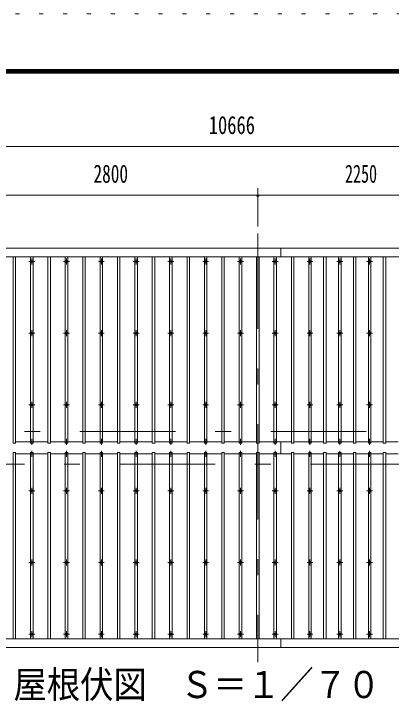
# Model space of a CAD drawing. Units: millimetres, scale not verified. Extents: x -31992 to 32005, y -14700 to 14700.
# Drawn here: x -3831 to -34, y 7701 to 14700 of the extents above; entities that cross this region are included whole.
import ezdxf
from ezdxf.enums import TextEntityAlignment as Align

# ---------------------------------------------------------------- set-up
doc = ezdxf.new("R2010")
doc.units = ezdxf.units.MM
doc.header["$LTSCALE"] = 80
doc.linetypes.add('USER3', pattern=[24, 12, -5, 2, -5])
doc.linetypes.add('USER4', pattern=[3, 0.5, -2.5])
for name, color, linetype, lineweight in [('0-2_1-07BOLD', 7, 'Continuous', 18), ('0-3_1-27CENTER', 3, 'USER3', 18), ('0-4_1-47THIN', 4, 'Continuous', 18), ('0-5_1-57DIM', 3, 'Continuous', 18), ('0-C_F-F1PAPER', 5, 'Continuous', 18), ('0-D_F-E_J_ADD', 5, 'USER4', 18)]:
    doc.layers.add(name, color=color, linetype=linetype, lineweight=lineweight)
doc.styles.add('ＭＳ ゴシック', font='')
doc.styles.get('ＭＳ ゴシック').set_extended_font_data('MS Gothic')

msp = doc.modelspace()

# ---------------------------------------------------------------- linework, layer by layer
at = {"layer": '0-2_1-07BOLD'}
for p, q in [((-1145.63, 12253.1), (-1145.63, 12340.54)), ((3807.37, 12253.1), (-6858.63, 12253.1)), ((-1145.63, 10271.05), (-1145.63, 10392.03)), ((-6858.63, 8409.98), (3807.37, 8409.98)), ((-1145.63, 8322.54), (-1145.63, 8409.98))]:
    msp.add_line(p, q, dxfattribs=at)
for points in [[(-6858.63, 10377.02), (-6858.63, 12340.54), (3807.37, 12340.54), (3807.37, 10377.02), (3767.37, 10377.02), (3767.37, 12253.1)], [(3767.37, 8409.98), (3767.37, 10286.06), (3807.37, 10286.06), (3807.37, 8322.54), (-6858.63, 8322.54)]]:
    msp.add_lwpolyline(points, dxfattribs=at)
for centre in [(-3650.63, 12207.36), (-3300.63, 12207.36), (-2950.63, 12207.36), (-2600.63, 12207.36), (-2250.63, 12207.36), (-1900.63, 12207.36), (-1550.63, 12207.36), (-1200.62, 12207.36), (-850.62, 12207.36), (-550.62, 12207.36), (-250.62, 12207.36), (-3650.63, 11485.7), (-3300.63, 11485.7), (-2950.63, 11485.7), (-2600.63, 11485.7), (-2250.63, 11485.7), (-1900.63, 11485.7), (-1550.63, 11485.7), (-1200.62, 11485.7), (-850.62, 11485.7), (-550.62, 11485.7), (-250.62, 11485.7), (-3650.63, 10764.04), (-3300.63, 10764.04), (-2950.63, 10764.04), (-2600.63, 10764.04), (-2250.63, 10764.04), (-1900.63, 10764.04), (-1550.63, 10764.04), (-1200.62, 10764.04), (-850.62, 10764.04), (-550.62, 10764.04), (-250.62, 10764.04), (-3650.63, 9899.04), (-3300.63, 9899.04), (-2950.63, 9899.04), (-2600.63, 9899.04), (-2250.63, 9899.04), (-1900.63, 9899.04), (-1550.63, 9899.04), (-1200.62, 9899.04), (-850.62, 9899.04), (-550.62, 9899.04), (-250.62, 9899.04), (-3650.63, 9177.38), (-3300.63, 9177.38), (-2950.63, 9177.38), (-2600.63, 9177.38), (-2250.63, 9177.38), (-1900.63, 9177.38), (-1550.63, 9177.38), (-1200.62, 9177.38), (-850.62, 9177.38), (-550.62, 9177.38), (-250.62, 9177.38), (-3650.63, 8455.72), (-3300.63, 8455.72), (-2950.63, 8455.72), (-2600.63, 8455.72), (-2250.63, 8455.72), (-1900.63, 8455.72), (-1550.63, 8455.72), (-1200.62, 8455.72), (-850.62, 8455.72), (-550.62, 8455.72), (-250.62, 8455.72)]:
    msp.add_circle(centre, 10, dxfattribs=at)
for centre, start, end in [((-3650.63, 10380.99), 46.3961, 133.6039), ((-3650.63, 10401.99), 226.39838, 313.60162), ((-3300.63, 10380.99), 46.3961, 133.6039), ((-3300.63, 10401.99), 226.39838, 313.60162), ((-2950.63, 10380.99), 46.3961, 133.6039), ((-2950.63, 10401.99), 226.39838, 313.60162), ((-2600.63, 10380.99), 46.3961, 133.6039), ((-2600.63, 10401.99), 226.39838, 313.60162), ((-2250.63, 10380.99), 46.3961, 133.6039), ((-2250.63, 10401.99), 226.39838, 313.60162), ((-1900.63, 10380.99), 46.3961, 133.6039), ((-1900.63, 10401.99), 226.39838, 313.60162), ((-1550.63, 10380.99), 46.3961, 133.6039), ((-1550.63, 10401.99), 226.39838, 313.60162), ((-1200.62, 10380.99), 46.3961, 133.6039), ((-1200.62, 10401.99), 226.39838, 313.60162), ((-850.62, 10380.99), 46.3961, 133.6039), ((-850.62, 10401.99), 226.39838, 313.60162), ((-550.62, 10380.99), 46.3961, 133.6039), ((-550.62, 10401.99), 226.39838, 313.60162), ((-250.62, 10380.99), 46.3961, 133.6039), ((-250.62, 10401.99), 226.39838, 313.60162), ((-3650.63, 10261.09), 46.39838, 133.60162), ((-3650.63, 10282.09), 226.3961, 313.6039), ((-3300.63, 10261.09), 46.39838, 133.60162), ((-3300.63, 10282.09), 226.3961, 313.6039), ((-2950.63, 10261.09), 46.39838, 133.60162), ((-2950.63, 10282.09), 226.3961, 313.6039), ((-2600.63, 10261.09), 46.39838, 133.60162), ((-2600.63, 10282.09), 226.3961, 313.6039), ((-2250.63, 10261.09), 46.39838, 133.60162), ((-2250.63, 10282.09), 226.3961, 313.6039), ((-1900.63, 10261.09), 46.39838, 133.60162), ((-1900.63, 10282.09), 226.3961, 313.6039), ((-1550.63, 10261.09), 46.39838, 133.60162), ((-1550.63, 10282.09), 226.3961, 313.6039), ((-1200.62, 10261.09), 46.39838, 133.60162), ((-1200.62, 10282.09), 226.3961, 313.6039), ((-850.62, 10261.09), 46.39838, 133.60162), ((-850.62, 10282.09), 226.3961, 313.6039), ((-550.62, 10261.09), 46.39838, 133.60162), ((-550.62, 10282.09), 226.3961, 313.6039), ((-250.62, 10261.09), 46.39838, 133.60162), ((-250.62, 10282.09), 226.3961, 313.6039)]:
    msp.add_arc(centre, 14.5, start, end, dxfattribs=at)
at = {"layer": '0-3_1-27CENTER'}
for p, q in [((-1375.63, 12490.54), (-1375.63, 8172.54)), ((-3680.63, 12207.36), (-3620.63, 12207.36)), ((-3650.63, 12177.37), (-3650.63, 12237.37)), ((-3330.63, 12207.36), (-3270.63, 12207.36)), ((-3300.63, 12237.37), (-3300.63, 12177.37)), ((-2980.63, 12207.36), (-2920.63, 12207.36)), ((-2950.63, 12177.37), (-2950.63, 12237.37)), ((-2570.63, 12207.36), (-2630.63, 12207.36)), ((-2600.63, 12237.37), (-2600.63, 12177.37)), ((-2280.63, 12207.36), (-2220.63, 12207.36)), ((-2250.63, 12177.37), (-2250.63, 12237.37)), ((-1930.63, 12207.36), (-1870.63, 12207.36)), ((-1900.63, 12237.37), (-1900.63, 12177.37)), ((-1580.62, 12207.36), (-1520.62, 12207.36)), ((-1550.63, 12177.37), (-1550.63, 12237.37)), ((-1170.63, 12207.36), (-1230.62, 12207.36)), ((-1200.62, 12237.37), (-1200.62, 12177.37)), ((-880.62, 12207.36), (-820.62, 12207.36)), ((-850.62, 12177.37), (-850.62, 12237.37)), ((-580.62, 12207.36), (-520.63, 12207.36)), ((-550.62, 12177.37), (-550.62, 12237.37)), ((-280.63, 12207.36), (-220.62, 12207.36)), ((-250.62, 12177.37), (-250.62, 12237.37)), ((-3620.63, 11485.7), (-3680.63, 11485.7)), ((-3650.63, 11515.7), (-3650.63, 11455.7)), ((-3330.63, 11485.7), (-3270.63, 11485.7)), ((-3300.63, 11455.7), (-3300.63, 11515.7)), ((-2920.63, 11485.7), (-2980.63, 11485.7)), ((-2950.63, 11515.7), (-2950.63, 11455.7)), ((-2570.63, 11485.7), (-2630.63, 11485.7)), ((-2600.63, 11455.7), (-2600.63, 11515.7)), ((-2220.63, 11485.7), (-2280.63, 11485.7)), ((-2250.63, 11515.7), (-2250.63, 11455.7)), ((-1930.63, 11485.7), (-1870.63, 11485.7)), ((-1900.63, 11455.7), (-1900.63, 11515.7)), ((-1520.62, 11485.7), (-1580.62, 11485.7)), ((-1550.63, 11515.7), (-1550.63, 11455.7)), ((-1170.63, 11485.7), (-1230.62, 11485.7)), ((-1200.62, 11515.7), (-1200.62, 11455.7)), ((-820.62, 11485.7), (-880.62, 11485.7)), ((-850.62, 11455.7), (-850.62, 11515.7)), ((-520.63, 11485.7), (-580.62, 11485.7)), ((-550.62, 11515.7), (-550.62, 11455.7)), ((-220.62, 11485.7), (-280.63, 11485.7)), ((-250.62, 11455.7), (-250.62, 11515.7)), ((-3650.63, 10734.04), (-3650.63, 10794.04)), ((-3300.63, 10734.04), (-3300.63, 10794.04)), ((-2950.63, 10734.04), (-2950.63, 10794.04)), ((-2600.63, 10734.04), (-2600.63, 10794.04)), ((-2250.63, 10734.04), (-2250.63, 10794.04)), ((-1900.63, 10734.04), (-1900.63, 10794.04)), ((-1550.63, 10794.04), (-1550.63, 10734.04)), ((-1200.62, 10734.04), (-1200.62, 10794.04)), ((-850.62, 10734.04), (-850.62, 10794.04)), ((-550.62, 10794.04), (-550.62, 10734.04)), ((-250.62, 10734.04), (-250.62, 10794.04)), ((-3620.63, 10764.04), (-3680.63, 10764.04)), ((-3270.63, 10764.04), (-3330.63, 10764.04)), ((-2920.63, 10764.04), (-2980.63, 10764.04)), ((-2570.63, 10764.04), (-2630.63, 10764.04)), ((-2220.63, 10764.04), (-2280.63, 10764.04)), ((-1870.63, 10764.04), (-1930.63, 10764.04)), ((-1520.62, 10764.04), (-1580.62, 10764.04)), ((-1170.63, 10764.04), (-1230.62, 10764.04)), ((-820.62, 10764.04), (-880.62, 10764.04)), ((-520.63, 10764.04), (-580.62, 10764.04)), ((-220.62, 10764.04), (-280.63, 10764.04)), ((-7005.62, 10496.54), (3954.37, 10496.54)), ((-3680.63, 10391.49), (-3620.63, 10391.49)), ((-3650.63, 10361.5), (-3650.63, 10421.49)), ((-3330.63, 10391.49), (-3270.63, 10391.49)), ((-3300.63, 10361.5), (-3300.63, 10421.49)), ((-2980.63, 10391.49), (-2920.63, 10391.49)), ((-2950.63, 10361.5), (-2950.63, 10421.49)), ((-2630.63, 10391.49), (-2570.63, 10391.49)), ((-2600.63, 10361.5), (-2600.63, 10421.49)), ((-2220.63, 10391.49), (-2280.63, 10391.49)), ((-2250.63, 10361.5), (-2250.63, 10421.49)), ((-1930.63, 10391.49), (-1870.63, 10391.49)), ((-1900.63, 10361.5), (-1900.63, 10421.49)), ((-1580.62, 10391.49), (-1520.62, 10391.49)), ((-1550.63, 10361.5), (-1550.63, 10421.49)), ((-1230.62, 10391.49), (-1170.63, 10391.49)), ((-1200.62, 10361.5), (-1200.62, 10421.49)), ((-820.62, 10391.49), (-880.62, 10391.49)), ((-850.62, 10361.5), (-850.62, 10421.49)), ((-580.62, 10391.49), (-520.63, 10391.49)), ((-550.62, 10361.5), (-550.62, 10421.49)), ((-220.62, 10391.49), (-280.63, 10391.49)), ((-250.62, 10361.5), (-250.62, 10421.49)), ((-3650.63, 10241.59), (-3650.63, 10301.59)), ((-3300.63, 10301.59), (-3300.63, 10241.59)), ((-2950.63, 10241.59), (-2950.63, 10301.59)), ((-2600.63, 10301.59), (-2600.63, 10241.59)), ((-2250.63, 10241.59), (-2250.63, 10301.59)), ((-1900.63, 10301.59), (-1900.63, 10241.59)), ((-1550.63, 10241.59), (-1550.63, 10301.59)), ((-1200.62, 10301.59), (-1200.62, 10241.59)), ((-850.62, 10241.59), (-850.62, 10301.59)), ((-550.62, 10301.59), (-550.62, 10241.59)), ((-250.62, 10241.59), (-250.62, 10301.59)), ((-3680.63, 10271.59), (-3620.63, 10271.59)), ((-3330.63, 10271.59), (-3270.63, 10271.59)), ((-2980.63, 10271.59), (-2920.63, 10271.59)), ((-2570.63, 10271.59), (-2630.63, 10271.59)), ((-2280.63, 10271.59), (-2220.63, 10271.59)), ((-1930.63, 10271.59), (-1870.63, 10271.59)), ((-1580.62, 10271.59), (-1520.62, 10271.59)), ((-1170.63, 10271.59), (-1230.62, 10271.59)), ((-880.62, 10271.59), (-820.62, 10271.59)), ((-520.63, 10271.59), (-580.62, 10271.59)), ((-280.63, 10271.59), (-220.62, 10271.59)), ((3954.37, 10166.54), (-7005.62, 10166.54)), ((-3680.63, 9899.04), (-3620.63, 9899.04)), ((-3650.63, 9929.04), (-3650.63, 9869.04)), ((-3330.63, 9899.04), (-3270.63, 9899.04)), ((-3300.63, 9929.04), (-3300.63, 9869.04)), ((-2980.63, 9899.04), (-2920.63, 9899.04)), ((-2950.63, 9929.04), (-2950.63, 9869.04)), ((-2630.63, 9899.04), (-2570.63, 9899.04)), ((-2600.63, 9929.04), (-2600.63, 9869.04)), ((-2280.63, 9899.04), (-2220.63, 9899.04)), ((-2250.63, 9929.04), (-2250.63, 9869.04)), ((-1930.63, 9899.04), (-1870.63, 9899.04)), ((-1900.63, 9929.04), (-1900.63, 9869.04)), ((-1580.62, 9899.04), (-1520.62, 9899.04)), ((-1550.63, 9869.04), (-1550.63, 9929.04)), ((-1230.62, 9899.04), (-1170.63, 9899.04)), ((-1200.62, 9929.04), (-1200.62, 9869.04)), ((-880.62, 9899.04), (-820.62, 9899.04)), ((-850.62, 9929.04), (-850.62, 9869.04)), ((-580.62, 9899.04), (-520.63, 9899.04)), ((-550.62, 9929.04), (-550.62, 9869.04)), ((-280.63, 9899.04), (-220.62, 9899.04)), ((-250.62, 9929.04), (-250.62, 9869.04)), ((-3620.63, 9177.38), (-3680.63, 9177.38)), ((-3650.63, 9147.38), (-3650.63, 9207.38)), ((-3330.63, 9177.38), (-3270.63, 9177.38)), ((-3300.63, 9207.38), (-3300.63, 9147.38)), ((-2920.63, 9177.38), (-2980.63, 9177.38)), ((-2950.63, 9147.38), (-2950.63, 9207.38)), ((-2570.63, 9177.38), (-2630.63, 9177.38)), ((-2600.63, 9207.38), (-2600.63, 9147.38)), ((-2220.63, 9177.38), (-2280.63, 9177.38)), ((-2250.63, 9147.38), (-2250.63, 9207.38)), ((-1930.63, 9177.38), (-1870.63, 9177.38)), ((-1900.63, 9207.38), (-1900.63, 9147.38)), ((-1520.62, 9177.38), (-1580.62, 9177.38)), ((-1550.63, 9147.38), (-1550.63, 9207.38)), ((-1170.63, 9177.38), (-1230.62, 9177.38)), ((-1200.62, 9147.38), (-1200.62, 9207.38)), ((-820.62, 9177.38), (-880.62, 9177.38)), ((-850.62, 9207.38), (-850.62, 9147.38)), ((-520.63, 9177.38), (-580.62, 9177.38)), ((-550.62, 9147.38), (-550.62, 9207.38)), ((-220.62, 9177.38), (-280.63, 9177.38)), ((-250.62, 9207.38), (-250.62, 9147.38)), ((-3650.63, 8485.72), (-3650.63, 8425.72)), ((-3300.63, 8425.72), (-3300.63, 8485.72)), ((-2950.63, 8485.72), (-2950.63, 8425.72)), ((-2600.63, 8425.72), (-2600.63, 8485.72)), ((-2250.63, 8485.72), (-2250.63, 8425.72)), ((-1900.63, 8425.72), (-1900.63, 8485.72)), ((-1550.63, 8485.72), (-1550.63, 8425.72)), ((-1200.62, 8425.72), (-1200.62, 8485.72)), ((-850.62, 8485.72), (-850.62, 8425.72)), ((-550.62, 8425.72), (-550.62, 8485.72)), ((-250.62, 8485.72), (-250.62, 8425.72)), ((-3620.63, 8455.72), (-3680.63, 8455.72)), ((-3330.63, 8455.72), (-3270.63, 8455.72)), ((-2920.63, 8455.72), (-2980.63, 8455.72)), ((-2570.63, 8455.72), (-2630.63, 8455.72)), ((-2220.63, 8455.72), (-2280.63, 8455.72)), ((-1930.63, 8455.72), (-1870.63, 8455.72)), ((-1520.62, 8455.72), (-1580.62, 8455.72)), ((-1170.63, 8455.72), (-1230.62, 8455.72)), ((-820.62, 8455.72), (-880.62, 8455.72)), ((-520.63, 8455.72), (-580.62, 8455.72)), ((-220.62, 8455.72), (-280.63, 8455.72))]:
    msp.add_line(p, q, dxfattribs=at)
at = {"layer": '0-4_1-47THIN'}
for p, q in [((-3813.13, 10377.02), (-3813.13, 12253.1)), ((-3638.12, 12253.1), (-3638.12, 10377.02)), ((-3463.13, 12253.1), (-3463.13, 10377.02)), ((-3288.12, 10377.02), (-3288.12, 12253.1)), ((-3113.13, 10377.02), (-3113.13, 12253.1)), ((-2938.12, 12253.1), (-2938.12, 10377.02)), ((-2763.13, 10377.02), (-2763.13, 12253.1)), ((-2588.12, 10377.02), (-2588.12, 12253.1)), ((-2413.13, 10377.02), (-2413.13, 12253.1)), ((-2238.12, 10377.02), (-2238.12, 12253.1)), ((-2063.13, 12253.1), (-2063.13, 10377.02)), ((-1888.12, 12253.1), (-1888.12, 10377.02)), ((-1713.13, 10377.02), (-1713.13, 12253.1)), ((-1538.12, 10377.02), (-1538.12, 12253.1)), ((-1363.13, 12253.1), (-1363.13, 10377.02)), ((-1188.12, 10377.02), (-1188.12, 12253.1)), ((-1013.12, 10377.02), (-1013.12, 12253.1)), ((-838.12, 10377.02), (-838.12, 12253.1)), ((-688.12, 12253.1), (-688.12, 10377.02)), ((-538.12, 10377.02), (-538.12, 12253.1)), ((-388.12, 10377.02), (-388.12, 12253.1)), ((-238.12, 10377.02), (-238.12, 12253.1)), ((-88.12, 10377.02), (-88.12, 12253.1)), ((-3663.12, 10392.03), (-3813.13, 10392.03)), ((-3488.13, 10392.03), (-3638.12, 10392.03)), ((-3313.12, 10392.03), (-3463.13, 10392.03)), ((-3138.13, 10392.03), (-3288.12, 10392.03)), ((-2963.12, 10392.03), (-3113.13, 10392.03)), ((-2788.13, 10392.03), (-2938.12, 10392.03)), ((-2613.12, 10392.03), (-2763.13, 10392.03)), ((-2438.13, 10392.03), (-2588.12, 10392.03)), ((-2263.12, 10392.03), (-2413.13, 10392.03)), ((-2088.13, 10392.03), (-2238.13, 10392.03)), ((-1913.13, 10392.03), (-2063.13, 10392.03)), ((-1738.13, 10392.03), (-1888.13, 10392.03)), ((-1563.13, 10392.03), (-1713.13, 10392.03)), ((-1388.13, 10392.03), (-1538.12, 10392.03)), ((-1213.13, 10392.03), (-1363.13, 10392.03)), ((-1038.12, 10392.03), (-1188.13, 10392.03)), ((-863.12, 10392.03), (-1013.12, 10392.03)), ((-713.12, 10392.03), (-838.12, 10392.03)), ((-563.12, 10392.03), (-688.12, 10392.03)), ((-413.12, 10392.03), (-538.12, 10392.03)), ((-263.12, 10392.03), (-388.12, 10392.03)), ((-113.12, 10392.03), (-238.12, 10392.03)), ((36.88, 10392.03), (-88.12, 10392.03)), ((-3813.13, 10271.05), (-3663.12, 10271.05)), ((-3638.12, 10271.05), (-3488.13, 10271.05)), ((-3463.13, 10271.05), (-3313.12, 10271.05)), ((-3288.12, 10271.05), (-3138.13, 10271.05)), ((-3113.13, 10271.05), (-2963.12, 10271.05)), ((-2938.12, 10271.05), (-2788.13, 10271.05)), ((-2763.13, 10271.05), (-2613.12, 10271.05)), ((-2588.12, 10271.05), (-2438.13, 10271.05)), ((-2413.13, 10271.05), (-2263.12, 10271.05)), ((-2238.13, 10271.05), (-2088.13, 10271.05)), ((-2063.13, 10271.05), (-1913.13, 10271.05)), ((-1888.13, 10271.05), (-1738.13, 10271.05)), ((-1713.13, 10271.05), (-1563.13, 10271.05)), ((-1538.12, 10271.05), (-1388.13, 10271.05)), ((-1363.13, 10271.05), (-1213.13, 10271.05)), ((-1188.13, 10271.05), (-1038.12, 10271.05)), ((-1013.12, 10271.05), (-863.12, 10271.05)), ((-838.12, 10271.05), (-713.12, 10271.05)), ((-688.12, 10271.05), (-563.12, 10271.05)), ((-538.12, 10271.05), (-413.12, 10271.05)), ((-388.12, 10271.05), (-263.12, 10271.05)), ((-238.12, 10271.05), (-113.12, 10271.05)), ((-88.12, 10271.05), (36.88, 10271.05))]:
    msp.add_line(p, q, dxfattribs=at)
for points in [[(-3838.13, 12253.1), (-3838.13, 10377.02), (-3813.13, 10377.02)], [(-3638.12, 10377.02), (-3663.12, 10377.02), (-3663.12, 12253.1)], [(-3463.13, 10377.02), (-3488.13, 10377.02), (-3488.13, 12253.1)], [(-3313.12, 12253.1), (-3313.12, 10377.02), (-3288.12, 10377.02)], [(-3138.13, 12253.1), (-3138.13, 10377.02), (-3113.13, 10377.02)], [(-2938.12, 10377.02), (-2963.12, 10377.02), (-2963.12, 12253.1)], [(-2788.13, 12253.1), (-2788.13, 10377.02), (-2763.13, 10377.02)], [(-2613.12, 12253.1), (-2613.12, 10377.02), (-2588.12, 10377.02)], [(-2438.13, 12253.1), (-2438.13, 10377.02), (-2413.13, 10377.02)], [(-2263.12, 12253.1), (-2263.12, 10377.02), (-2238.12, 10377.02)], [(-2063.13, 10377.02), (-2088.13, 10377.02), (-2088.13, 12253.1)], [(-1888.12, 10377.02), (-1913.13, 10377.02), (-1913.13, 12253.1)], [(-1738.13, 12253.1), (-1738.13, 10377.02), (-1713.13, 10377.02)], [(-1563.13, 12253.1), (-1563.13, 10377.02), (-1538.12, 10377.02)], [(-1363.13, 10377.02), (-1388.13, 10377.02), (-1388.13, 12253.1)], [(-1213.12, 12253.1), (-1213.12, 10377.02), (-1188.12, 10377.02)], [(-1038.12, 12253.1), (-1038.12, 10377.02), (-1013.12, 10377.02)], [(-863.12, 12253.1), (-863.12, 10377.02), (-838.12, 10377.02)], [(-688.12, 10377.02), (-713.12, 10377.02), (-713.12, 12253.1)], [(-563.12, 12253.1), (-563.12, 10377.02), (-538.12, 10377.02)], [(-413.12, 12253.1), (-413.12, 10377.02), (-388.12, 10377.02)], [(-263.12, 12253.1), (-263.12, 10377.02), (-238.12, 10377.02)], [(-113.12, 12253.1), (-113.12, 10377.02), (-88.12, 10377.02)], [(-3813.13, 8409.98), (-3813.13, 10286.06), (-3838.13, 10286.06), (-3838.13, 8409.98)], [(-3638.12, 8409.98), (-3638.12, 10286.06), (-3663.12, 10286.06), (-3663.12, 8409.98)], [(-3463.13, 8409.98), (-3463.13, 10286.06), (-3488.13, 10286.06), (-3488.13, 8409.98)], [(-3288.12, 8409.98), (-3288.12, 10286.06), (-3313.12, 10286.06), (-3313.12, 8409.98)], [(-3113.13, 8409.98), (-3113.13, 10286.06), (-3138.13, 10286.06), (-3138.13, 8409.98)], [(-2938.12, 8409.98), (-2938.12, 10286.06), (-2963.12, 10286.06), (-2963.12, 8409.98)], [(-2763.13, 8409.98), (-2763.13, 10286.06), (-2788.13, 10286.06), (-2788.13, 8409.98)], [(-2588.12, 8409.98), (-2588.12, 10286.06), (-2613.12, 10286.06), (-2613.12, 8409.98)], [(-2413.13, 8409.98), (-2413.13, 10286.06), (-2438.13, 10286.06), (-2438.13, 8409.98)], [(-2238.12, 8409.98), (-2238.12, 10286.06), (-2263.12, 10286.06), (-2263.12, 8409.98)], [(-2063.13, 8409.98), (-2063.13, 10286.06), (-2088.13, 10286.06), (-2088.13, 8409.98)], [(-1888.12, 8409.98), (-1888.12, 10286.06), (-1913.13, 10286.06), (-1913.13, 8409.98)], [(-1713.13, 8409.98), (-1713.13, 10286.06), (-1738.13, 10286.06), (-1738.13, 8409.98)], [(-1538.12, 8409.98), (-1538.12, 10286.06), (-1563.13, 10286.06), (-1563.13, 8409.98)], [(-1363.13, 8409.98), (-1363.13, 10286.06), (-1388.13, 10286.06), (-1388.13, 8409.98)], [(-1188.12, 8409.98), (-1188.12, 10286.06), (-1213.12, 10286.06), (-1213.12, 8409.98)], [(-1013.12, 8409.98), (-1013.12, 10286.06), (-1038.12, 10286.06), (-1038.12, 8409.98)], [(-838.12, 8409.98), (-838.12, 10286.06), (-863.12, 10286.06), (-863.12, 8409.98)], [(-688.12, 8409.98), (-688.12, 10286.06), (-713.12, 10286.06), (-713.12, 8409.98)], [(-538.12, 8409.98), (-538.12, 10286.06), (-563.12, 10286.06), (-563.12, 8409.98)], [(-388.12, 8409.98), (-388.12, 10286.06), (-413.12, 10286.06), (-413.12, 8409.98)], [(-238.12, 8409.98), (-238.12, 10286.06), (-263.12, 10286.06), (-263.12, 8409.98)], [(-88.12, 8409.98), (-88.12, 10286.06), (-113.12, 10286.06), (-113.12, 8409.98)]]:
    msp.add_lwpolyline(points, dxfattribs=at)
at = {"layer": '0-5_1-57DIM'}
for p, q in [((-6858.63, 13365.54), (3807.37, 13365.54)), ((-1375.63, 12945.53), (-1375.63, 12560.54)), ((-4175.63, 12875.53), (-1375.63, 12875.53)), ((-1361.63, 12875.53), (-1389.63, 12875.53)), ((-1375.63, 12875.53), (874.38, 12875.53))]:
    msp.add_line(p, q, dxfattribs=at)
msp.add_arc((-1375.63, 12875.53), 14, 180, 0, dxfattribs=at)
at = {"layer": '0-C_F-F1PAPER'}
for points in [[(31304.92, -14000), (31304.92, 14140), (-8875.08, 14140), (-8875.08, -14000)], [(31301.42, -13996.5), (31301.42, 14136.5), (-8871.58, 14136.5), (-8871.58, -13996.5)], [(31297.92, -13993), (-8868.08, -13993), (-8868.08, 14133), (31297.92, 14133)], [(31294.42, -13989.5), (31294.42, 14129.5), (-8864.58, 14129.5), (-8864.58, -13989.5)], [(31290.92, -13986), (-8861.08, -13986), (-8861.08, 14126), (31290.92, 14126)], [(31287.42, -13982.5), (31287.42, 14122.5), (-8857.58, 14122.5), (-8857.58, -13982.5)], [(31283.92, -13979), (-8854.08, -13979), (-8854.08, 14119), (31283.92, 14119)], [(31280.42, -13975.5), (31280.42, 14115.5), (-8850.58, 14115.5), (-8850.58, -13975.5)], [(31276.92, -13972), (31276.92, 14112), (-8847.08, 14112), (-8847.08, -13972)], [(31273.42, -13968.5), (31273.42, 14108.5), (-8843.58, 14108.5), (-8843.58, -13968.5)], [(31269.92, -13965), (-8840.08, -13965), (-8840.08, 14105), (31269.92, 14105)]]:
    msp.add_lwpolyline(points, close=True, dxfattribs=at)
at = {"layer": '0-D_F-E_J_ADD'}
msp.add_lwpolyline([(32004.92, -14700), (-9575.08, -14700), (-9575.08, 14700), (32004.92, 14700)], close=True, dxfattribs=at)

# ---------------------------------------------------------------- texts
at = {"layer": '0-5_1-57DIM', "color": 7, "style": 'ＭＳ ゴシック'}
for s, height, width, p in [('10666', 182.3, 0.75, (-1869.51, 13435.54)), ('2800', 182.3, 0.7, (-3029.41, 12945.53)), ('2250', 182.3, 0.65, (-497.98, 12945.53)), ('屋根伏図\u3000Ｓ＝１／７０', 273.5, 0.9, (-3835.62, 7729.85))]:
    msp.add_text(s, height=height, dxfattribs=dict(at, width=width)).set_placement(p, align=Align.BOTTOM_LEFT)

doc.saveas('drawing.dxf')
